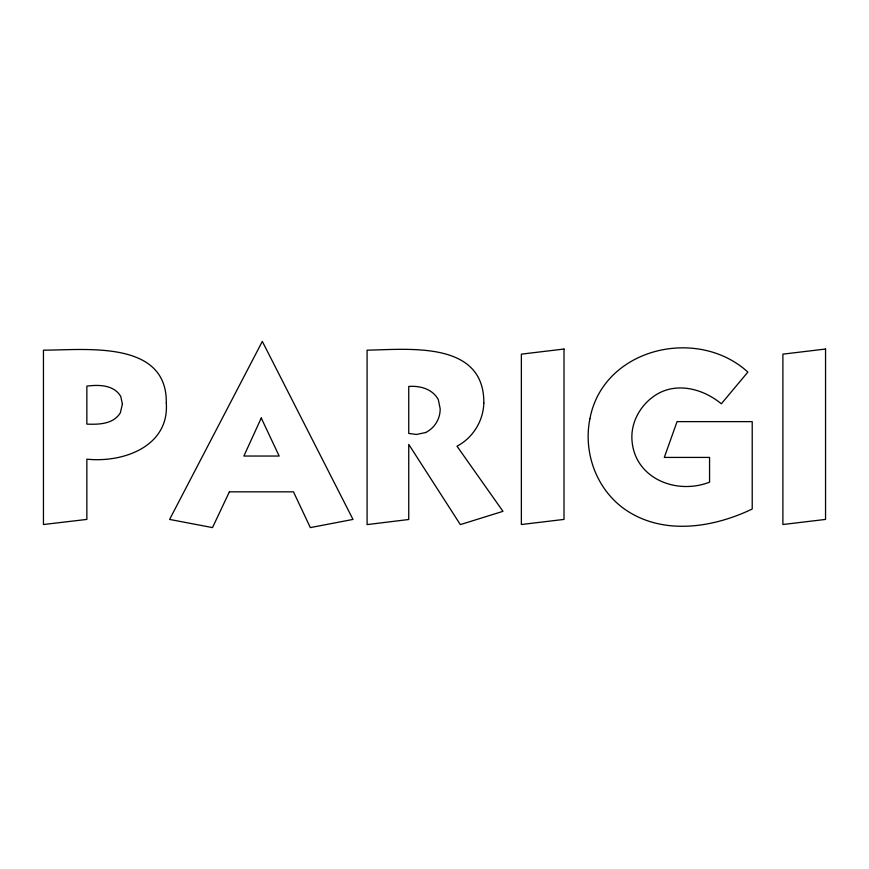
<?xml version="1.0" encoding="UTF-8"?>
<svg xmlns="http://www.w3.org/2000/svg" width="869" height="869" viewBox="0 0 869 869"><rect width="100%" height="100%" fill="white"/><g stroke="black" fill="none" stroke-linecap="round" stroke-linejoin="round"><path stroke-width="1.3" d="M166.294 402.999C169.368 446.655 122.909 462.971 86.857 459.158L86.857 519.412L43.45 524.518L43.45 350.164C84.25 350.196 167.315 339.388 166.294 402.999M589.899 418.847C582.751 454.433 597.894 493.016 629.199 512.156C666.697 535.163 714.492 527.125 752.217 509.006L752.217 421.628L677.07 421.628L664.296 457.42L709.56 457.42L709.56 482.143C675.3 495.558 632.589 477.374 631.861 437.476C631.698 420.868 640.768 405.312 654.27 395.96C675.311 381.361 702.739 388.389 721.313 403.792L747.872 372.095C697.351 325.864 603.064 348.034 589.899 418.847M483.827 403.031C483.327 420.944 472.899 437.867 456.996 446.199L502.977 511.33L460.342 524.604L408.745 444.374L408.745 519.499L367.087 524.604L367.087 350.164C408.528 349.457 484.37 340.496 483.827 403.031M122.399 403.976L120.346 412.84C113.285 424.289 98.827 424.572 86.857 424.115L86.857 386.129C98.751 384.576 113.828 384.739 120.737 396.394L122.399 403.976M261.265 418.011L243.874 456.04L279.166 456.04L261.265 418.011M229.373 491.843L212.514 527.602L169.607 519.423L262.319 341.398L352.999 519.423L310.342 527.602L293.483 491.843L229.373 491.843M425.614 432.556L416.414 434.467L408.745 433.435L408.745 386.455C420.085 385.575 432.621 388.975 438.324 399.675L440.17 408.669A26.179 26.179 0 0 1 425.614 432.556M564.014 349.034L521.367 354.15L521.367 524.518L564.014 519.412L564.014 349.034M825.55 349.034L782.893 354.15L782.893 524.518L825.55 519.412L825.55 349.034"/></g></svg>
